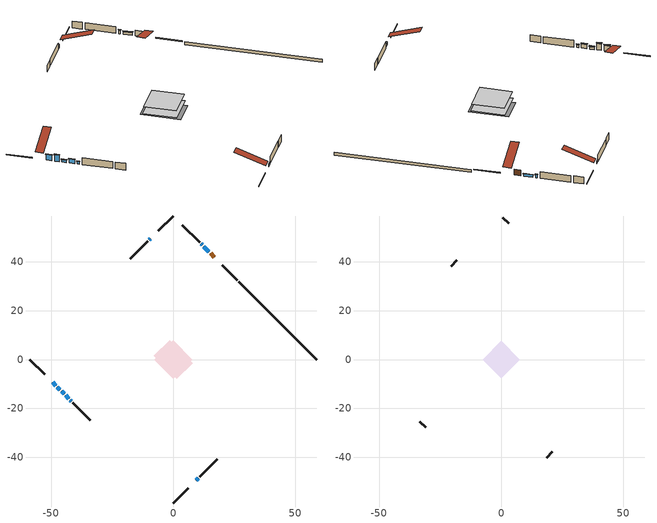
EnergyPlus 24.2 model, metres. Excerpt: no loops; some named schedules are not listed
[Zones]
conditioned space
 floor outside (Floor1 construction): -0.83,0 0,0.83 0.83,0 0,-0.83 z0.61
 floor adiabatic (Floor3 construction): -7.83,0 0,7.83 7.83,0 0,-7.83 z0.61
 floor adiabatic (AdiabaticFloorConstruction): -7.86,0 0,7.86 7.86,0 0,-7.86 z0.61
 floor foundation (Slab1 construction): -7.97,1.51 -1.51,7.97 7.97,-1.51 1.51,-7.97 z-0.46
 wall outside (RimJoist1 construction): 0,-58.79 6.1,-52.69 / -58.79,0 -52.69,-6.1 / 0,58.79 -6.1,52.69 / 26.24,32.55 20.14,38.65 z0.61:0.91
 wall outside (AdiabaticWallConstruction 1): 16.87,41.92 15.27,43.52 z0.61:2.64
 wall outside (AdiabaticWallConstruction): 14.62,44.17 12.51,46.28 / -9.37,49.42 -9.78,49.01 / 9.37,-49.42 10.18,-48.61 / -45.77,-13.02 -44.72,-14.07 / -42.15,-16.64 -41.74,-17.05 z0.61:1.49; -49.42,-9.37 -48.13,-10.66 z0.61:2.64; -47.47,-11.32 -46.43,-12.36 z0.61:3; 11.86,46.93 11.45,47.34 z0.61:1.79; -44.06,-14.73 -42.81,-15.98 z0.61:2.1
 wall outside (Wall1 construction): 10.84,-47.95 17.94,-40.85 / -41.09,-17.7 -33.98,-24.81 / -10.43,48.36 -17.54,41.25 / 10.8,47.99 3.69,55.1 z0.61:3.05
 wall foundation (FoundationWall1 construction): 58.79,0 26.9,31.89 z-0.46:0.61
 window (WindowConstruction): 14.62,44.17 12.51,46.27 z0.61:1.49
 window (WindowConstruction 7): -49.42,-9.37 -48.13,-10.66 z0.61:2.64
 window (WindowConstruction 8): -47.47,-11.32 -46.43,-12.36 z0.61:3
 window (WindowConstruction 1): 11.86,46.93 11.45,47.34 z0.61:1.79
 window (WindowConstruction 2): -9.37,49.42 -9.78,49.01 z0.61:1.49
 window (WindowConstruction 3): 9.37,-49.42 10.18,-48.61 z0.61:1.49
 window (WindowConstruction 4): -45.77,-13.02 -44.72,-14.07 z0.61:1.49
 window (WindowConstruction 5): -44.06,-14.73 -42.81,-15.98 z0.61:2.1
 window (WindowConstruction 6): -42.15,-16.64 -41.74,-17.05 z0.61:1.49
 door (Door): 16.87,41.92 15.27,43.52 z0.61:2.64
 ceiling adiabatic (AdiabaticFloorConstruction): 0,-7.86 7.86,0 0,7.86 -7.86,0 z0.61
attic - vented
 floor to conditioned space (Floor2 construction Reversed): -7.62,0 0,7.62 7.62,0 0,-7.62 z3.05
 wall outside (Wall2 construction): 18.6,-40.19 20.98,-37.81 / -33.33,-25.46 -30.95,-27.84 / -18.19,40.6 -20.57,38.22 / 3.03,55.76 0.66,58.13 z0.61:3.05
 roof outside (Roof1 construction): 8.71,-50.08,3.05 1.29,-42.65,6.55 -0.66,-44.61,6.55 6.76,-52.03,3.05; -50.08,-8.71,3.05 -42.65,-1.29,6.55 -44.61,0.66,6.55 -52.03,-6.76,3.05; -8.71,50.08,3.05 -1.29,42.65,6.55 0.66,44.61,6.55 -6.76,52.03,3.05; 17.53,41.26,3.05 10.11,33.84,6.55 12.06,31.88,6.55 19.48,39.31,3.05
shading: 12.37,46.42 14.76,44.03 15.05,44.32 12.66,46.71 z1.69; -47.98,-10.81 -49.56,-9.23 -49.85,-9.52 -48.27,-11.1 z2.84; -46.29,-12.5 -47.61,-11.18 -47.9,-11.47 -46.58,-12.8 z3.2; 11.31,47.48 12,46.79 12.29,47.08 11.6,47.77 z1.99; -9.92,48.87 -9.23,49.56 -9.52,49.85 -10.21,49.16 z1.69; 10.32,-48.47 9.23,-49.56 9.52,-49.85 10.61,-48.76 z1.69; -44.58,-14.21 -45.91,-12.88 -46.2,-13.17 -44.87,-14.5 z1.69; -42.66,-16.13 -44.2,-14.58 -44.5,-14.88 -42.95,-16.42 z2.3; -41.6,-17.19 -42.29,-16.5 -42.58,-16.79 -41.89,-17.48 z1.69
[Building]
Building 1: Terrain=Suburbs
[Site:Location]
Victoria Intl AP_BC: Latitude {deg}=48.65; Longitude {deg}=-123.43; Time Zone {hr}=-8; Elevation {m}=20; Keep Site Location Information=Yes
[Site:GroundTemperature:Shallow]
8.05499, 7.06759, 6.98852, 7.45709, 9.33813, 11.2104, 12.8336, 13.8618, 13.9492, 13.1129, 11.5311, 9.71625
[Site:WaterMainsTemperature]
Calculation Method=Schedule; Temperature Schedule=mains temperature schedule
[Material] Roughness=Rough; Thermal Absorptance=0.9
Name | Thickness {m} | Conductivity {W/m-K} | Density {kg/m3} | Specific Heat {J/kg-K} | Solar Absorptance | Visible Absorptance
asphalt or fiberglass shingles | 0.00635 | 0.162714 | 1121.4 | 1465.45 | 0.84 | 0.84
ceiling loosefill ins | 0.169333 | 0.0480833 | 16.02 | 1046.75 | 0.7 | 0.7
ceiling stud and cavity | 0.1397 | 0.144776 | 65.682 | 1177.47 | 0.7 | 0.7
concrete 4.0 in. | 0.1016 | 1.803125 | 2242.8 | 837.4 | 0.7 | 0.7
concrete 8.0 in. | 0.2032 | 1.803125 | 2242.8 | 837.4 | 0.7 | 0.7
door material | 0.04445 | 0.188738 | 512.64 | 1214.23 | 0.7 | 0.7
exterior vertical ins | 0.00139922 | 0.029427 | 32.04 | 1214.23 | 0.7 | 0.7
floor covering | 0.0127 | 0.0433444 | 54.468 | 1339.84 | 0.6 | 0.6
floor covering 1 | 0.0127 | 9.015625 | 54.468 | 1339.84 | 0.6 | 0.6
floor rigid ins; wall rigid ins | 0.512978 | 0.029427 | 32.04 | 1214.23 | 0.7 | 0.7
floor stud and cavity | 0.1397 | 1.34023 | 92.3553 | 1139.71 | 0.7 | 0.7
floor stud and cavity 1 | 0.0889 | 0.621767 | 50.32683 | 1063.81 | 0.7 | 0.7
floor stud and cavity 2 | 0.1397 | 1.75129 | 37.0049 | 1207.88 | 0.7 | 0.7
furniture material conditioned space 1 | 0.1524 | 0.115458 | 640.8 | 1214.23 | 0.6 | 0.6
gypsum board | 0.0127 | 0.160291 | 801 | 837.4 | 0.6 | 0.6
gypsum board 1 | 0.0127 | 0.160291 | 801 | 837.4 | 0.7 | 0.7
osb sheathing 0.5 in. | 0.0127 | 0.115458 | 512.64 | 1214.23 | 0.7 | 0.7
osb sheathing 0.75 in. | 0.01905 | 0.115458 | 512.64 | 1214.23 | 0.7 | 0.7
rim joist stud and cavity | 0.0508 | 0.648972 | 50.32683 | 1063.81 | 0.6 | 0.6
wall stud and cavity | 0.1397 | 0.0931203 | 139.0536 | 1170.24 | 0.7 | 0.7
wall stud and cavity 1 | 0.0889 | 6.1454 | 50.32683 | 1063.81 | 0.6 | 0.6
wall stud and cavity 2 | 0.0889 | 0.380278 | 52.3479 | 1209.89 | 0.7 | 0.7
wall stud and cavity 3 | 0.0889 | 0.391764 | 83.0341 | 1211.67 | 0.7 | 0.7
wood siding | 0.0254 | 0.102417 | 544.68 | 1172.36 | 0.4 | 0.4
wood siding 1 | 0.00254 | 0.102417 | 544.68 | 1172.36 | 0.4 | 0.4
wood siding 2; wood siding 3; wood siding 4 | 0.0254 | 0.102417 | 544.68 | 1172.36 | 0.7 | 0.7
[WindowMaterial:SimpleGlazingSystem]
Name | U-Factor {W/m2-K} | Solar Heat Gain Coefficient
WindowMaterial | 4.1438 | 0.69
WindowMaterial 1 | 4.50038 | 0.66
WindowMaterial 2 | 4.6253 | 0.65
WindowMaterial 3 | 3.8741 | 0.71
WindowMaterial 4 | 3.78212 | 0.72
WindowMaterial 5 | 3.81051 | 0.72
[Construction]
AdiabaticFloorConstruction: floor stud and cavity 2, floor rigid ins, osb sheathing 0.75 in., floor covering
AdiabaticWallConstruction: wood siding 3, wall rigid ins, wall stud and cavity 2, gypsum board
AdiabaticWallConstruction 1: wood siding 4, wall rigid ins, wall stud and cavity 2, gypsum board
Door: door material
Floor1 construction: floor stud and cavity, osb sheathing 0.75 in., floor covering
Floor2 construction Reversed: gypsum board, ceiling stud and cavity, ceiling loosefill ins
Floor3 construction: floor stud and cavity 1, floor covering 1
FoundationWall1 construction: concrete 8.0 in., gypsum board 1
furniture construction conditioned space 1: furniture material conditioned space 1
PartitionWallConstruction: gypsum board, wall stud and cavity 3, gypsum board
RimJoist1 construction: wood siding 2, rim joist stud and cavity
Roof1 construction: asphalt or fiberglass shingles
Slab1 construction: concrete 4.0 in.
Wall1 construction: wood siding, osb sheathing 0.5 in., wall stud and cavity, gypsum board
Wall2 construction: wood siding 1, wall stud and cavity 1
WindowConstruction; WindowConstruction 4: WindowMaterial
WindowConstruction 1: WindowMaterial 1
WindowConstruction 2; WindowConstruction 3; WindowConstruction 6: WindowMaterial 2
WindowConstruction 5: WindowMaterial 3
WindowConstruction 7: WindowMaterial 4
WindowConstruction 8: WindowMaterial 5
[Zone] Multiplier=1; Part of Total Floor Area=Yes
Name | Volume {m3}
attic - vented | 65.9577
conditioned space | 390
[Space]
Name | Zone | Volume {m3}
attic - vented 1 | attic - vented | 65.9577
conditioned space 1 | conditioned space | 390
[ZoneInfiltration:EffectiveLeakageArea]
infil attic - vented 1: Zone or Space=attic - vented 1; Schedule=Always On Discrete; Effective Air Leakage Area {cm2}=5161.33; Stack Coefficient=0.000412858; Wind Coefficient=1.37284e-05
[ZoneMixing]
whole house fan mix: Zone or Space=attic - vented; Schedule=Always On Continuous; Design Flow Rate Calculation Method=Flow/Zone; Design Flow Rate {m3/s}=0; Source Zone or Space=conditioned space
[SurfaceProperty:ExposedFoundationPerimeter]
Slab1: Exposed Perimeter Calculation Method=TotalExposedPerimeter; Total Exposed Perimeter {m}=45.102
[InternalMass] Zone or ZoneList=conditioned space; Space or SpaceList=conditioned space 1
Name | Construction | Surface Area {m2}
furniture mass conditioned space 1 | furniture construction conditioned space 1 | 148.057
partition wall mass | PartitionWallConstruction | 247.566
[Lights]
interior lighting: Zone or ZoneList or Space or SpaceList=conditioned space 1; Schedule=interior lighting schedule; Design Level Calculation Method=LightingLevel; Lighting Level {W}=343.2; Return Air Fraction=0; Fraction Radiant=0.6; Fraction Visible=0.2; Fraction Replaceable=1
[People]
occupants: Zone or ZoneList or Space or SpaceList=conditioned space 1; Number of People Schedule=occupants schedule; Number of People Calculation Method=People; Number of People=3; Fraction Radiant=0.314171; Sensible Heat Fraction=0.56303; Activity Level Schedule=occupants activity schedule; Carbon Dioxide Generation Rate {m3/s-W}=0; Enable ASHRAE 55 Comfort Warnings=No; Mean Radiant Temperature Calculation Type=EnclosureAveraged
[ElectricEquipment] Zone or ZoneList or Space or SpaceList=conditioned space 1; Design Level Calculation Method=EquipmentLevel
Name | Schedule | Design Level {W} | Fraction Latent | Fraction Radiant | Fraction Lost
clothes dryer | clothes dryer schedule | 140.772 | 0.015 | 0.081 | 0.85
clothes washer | clothes washer schedule | 32.1985 | 0.03 | 0.162 | 0.7
cooking range | cooking range schedule | 215.147 | 0.08 | 0.432 | 0.2
dishwasher | dishwasher schedule | 66.8632 | 0.3 | 0.18 | 0.4
fridge | fridge schedule | 72.9452 | 0 | 0.6 | 0
mech vent house fan | mech vent house fan schedule | 0 | 0 | 0 | 1
mech vent house fan cfis | mech vent house fan cfis schedule | 0 | 0 | 0 | 0
misc plug loads | misc plug loads schedule | 494.7 | 0.045 | 0.513 | 0.1
whole house fan | Always On Discrete | 0 | 0 | 0 | 1
[OtherEquipment] Zone or ZoneList or Space or SpaceList=conditioned space 1; Design Level Calculation Method=EquipmentLevel
Name | Fuel Type | Schedule | Design Level {W} | Fraction Latent | Fraction Radiant | Fraction Lost
clothes dryer 1 | Electricity | clothes dryer schedule | 0 | 0.015 | 0.081 | 0.85
cooking range 1 | Electricity | cooking range schedule | 0 | 0.08 | 0.432 | 0.2
general water use latent | None | general water use schedule | 62.594 | 1 | 0 | 0
general water use sensible | None | general water use schedule | -61.6891 | 0 | 0.6 | 0
mech vent house fan latent load | None | Always On Discrete | 0 | 1 | 0 | 0
mech vent house fan sensible load | None | Always On Discrete | 0 | 0 | 0 | 0
water heater energy adjustment1 | Electricity | Always On Discrete | 0.01 | 0 | 0 | 1
[ZoneInfiltration:DesignFlowRate] Zone or ZoneList or Space or SpaceList=conditioned space 1; Schedule=Always On Discrete; Design Flow Rate Calculation Method=Flow/Zone; Design Flow Rate {m3/s}=0
infil flow; natural vent flow; whole house fan flow
[ZoneControl:Thermostat]
conditioned space Thermostat: Zone or ZoneList=conditioned space; Control Type Schedule=conditioned space Thermostat Schedule; Control 1=conditioned space temperature setpoint; Temperature Difference Between Cutout And Setpoint {deltaC}=0
[ThermostatSetpoint:DualSetpoint]
conditioned space temperature setpoint: Heating Setpoint Temperature Schedule=heating setpoint; Cooling Setpoint Temperature Schedule=cooling setpoint
[Zone equipment]
conditioned space: electric baseboard
[Foundation:Kiva]
Foundation Kiva 1: Initial Indoor Air Temperature {C}=21; Wall Height Above Grade {m}=0.609996; Wall Depth Below Slab {m}=0.2032; Custom Block Material Name 1=exterior vertical ins; Custom Block Depth 1 {m}=1.07; Custom Block X Position 1 {m}=0.2159; Custom Block Z Position 1 {m}=0
[Foundation:Kiva:Settings]
Soil Conductivity {W/m-K}=0.849921; Soil Density {kg/m3}=1842.3; Soil Specific Heat {J/kg-K}=418.7; Ground Solar Absorptivity=0.9; Ground Thermal Absorptivity=0.9; Ground Surface Roughness {m}=0.03; Far-Field Width {m}=40; Deep-Ground Boundary Condition=ZeroFlux; Deep-Ground Depth {m}=40; Minimum Cell Dimension {m}=0.2; Maximum Cell Growth Coefficient=3; Simulation Timestep=Timestep
[Exterior:Lights]
exterior lighting: Schedule=exterior lighting schedule; Design Level {W}=75.6
[EnergyManagementSystem:Sensor] Output:Variable or Output:Meter Index Key=conditioned space
Name | Output:Variable or Output:Meter
conditioned_space_clg_unmet_s | Zone Cooling Setpoint Not Met Time
conditioned_space_htg_unmet_s | Zone Heating Setpoint Not Met Time
fridge_tin_s; tin_s; tin_s_1 | Zone Mean Air Temperature
tout_s | Zone Outdoor Air Drybulb Temperature
win_s | Zone Air Humidity Ratio
[Schedule:Constant]
Name | Hourly Value
Always On Continuous; mech vent house fan schedule; mech vent house fan cfis schedule; Always On Discrete | 1
occupants activity schedule | 117.228
fridge schedule | 0
[Schedule:Day:Interval]
interior lighting schedule day: No, 01:00, 0.108182, 04:00, 0.0901515, 05:00, 0.0991667, 06:00, 0.162273, 07:00, 0.270455, 08:00, 0.342576, 10:00, 0.369621, 11:00, 0.351591, 12:00, 0.333561, 13:00, 0.324545, 14:00, 0.31553, 15:00, 0.333561, 16:00, 0.369621, 17:00, 0.450758, 18:00, 0.585985, 19:00, 0.775303, 20:00, 0.955606, 21:00, 0.991667, 22:00, 0.712197, 23:00, 0.360606, 24:00, 0.162273
interior lighting schedule default day: No, 24:00, 0
[Schedule:Week:Daily]
interior lighting schedule Week Rule - Jan1-Jan27: interior lighting schedule day, interior lighting schedule day, interior lighting schedule day, interior lighting schedule day, interior lighting schedule day, interior lighting schedule day, interior lighting schedule day, interior lighting schedule default day, interior lighting schedule default day, interior lighting schedule default day, interior lighting schedule default day, interior lighting schedule default day
interior lighting schedule Week Rule - Jan28-Feb3: interior lighting schedule day, interior lighting schedule day, interior lighting schedule day, interior lighting schedule day, interior lighting schedule day 1, interior lighting schedule day 1, interior lighting schedule day 1, interior lighting schedule default day, interior lighting schedule default day, interior lighting schedule default day, interior lighting schedule default day, interior lighting schedule default day
interior lighting schedule Week Rule - Feb4-Feb24: interior lighting schedule day 1, interior lighting schedule day 1, interior lighting schedule day 1, interior lighting schedule day 1, interior lighting schedule day 1, interior lighting schedule day 1, interior lighting schedule day 1, interior lighting schedule default day, interior lighting schedule default day, interior lighting schedule default day, interior lighting schedule default day, interior lighting schedule default day
interior lighting schedule Week Rule - Feb25-Mar3: interior lighting schedule day 1, interior lighting schedule day 1, interior lighting schedule day 1, interior lighting schedule day 1, interior lighting schedule day 2, interior lighting schedule day 2, interior lighting schedule day 2, interior lighting schedule default day, interior lighting schedule default day, interior lighting schedule default day, interior lighting schedule default day, interior lighting schedule default day
interior lighting schedule Week Rule - Mar4-Mar31: interior lighting schedule day 2, interior lighting schedule day 2, interior lighting schedule day 2, interior lighting schedule day 2, interior lighting schedule day 2, interior lighting schedule day 2, interior lighting schedule day 2, interior lighting schedule default day, interior lighting schedule default day, interior lighting schedule default day, interior lighting schedule default day, interior lighting schedule default day
interior lighting schedule Week Rule - Apr1-Apr28: interior lighting schedule day 3, interior lighting schedule day 3, interior lighting schedule day 3, interior lighting schedule day 3, interior lighting schedule day 3, interior lighting schedule day 3, interior lighting schedule day 3, interior lighting schedule default day, interior lighting schedule default day, interior lighting schedule default day, interior lighting schedule default day, interior lighting schedule default day
interior lighting schedule Week Rule - Apr29-May5: interior lighting schedule day 3, interior lighting schedule day 3, interior lighting schedule day 4, interior lighting schedule day 4, interior lighting schedule day 4, interior lighting schedule day 4, interior lighting schedule day 4, interior lighting schedule default day, interior lighting schedule default day, interior lighting schedule default day, interior lighting schedule default day, interior lighting schedule default day
interior lighting schedule Week Rule - May6-May26: interior lighting schedule day 4, interior lighting schedule day 4, interior lighting schedule day 4, interior lighting schedule day 4, interior lighting schedule day 4, interior lighting schedule day 4, interior lighting schedule day 4, interior lighting schedule default day, interior lighting schedule default day, interior lighting schedule default day, interior lighting schedule default day, interior lighting schedule default day
interior lighting schedule Week Rule - May27-Jun2: interior lighting schedule day 4, interior lighting schedule day 4, interior lighting schedule day 4, interior lighting schedule day 4, interior lighting schedule day 4, interior lighting schedule day 5, interior lighting schedule day 5, interior lighting schedule default day, interior lighting schedule default day, interior lighting schedule default day, interior lighting schedule default day, interior lighting schedule default day
interior lighting schedule Week Rule - Jun3-Jun30: interior lighting schedule day 5, interior lighting schedule day 5, interior lighting schedule day 5, interior lighting schedule day 5, interior lighting schedule day 5, interior lighting schedule day 5, interior lighting schedule day 5, interior lighting schedule default day, interior lighting schedule default day, interior lighting schedule default day, interior lighting schedule default day, interior lighting schedule default day
interior lighting schedule Week Rule - Jul1-Jul28: interior lighting schedule day 6, interior lighting schedule day 6, interior lighting schedule day 6, interior lighting schedule day 6, interior lighting schedule day 6, interior lighting schedule day 6, interior lighting schedule day 6, interior lighting schedule default day, interior lighting schedule default day, interior lighting schedule default day, interior lighting schedule default day, interior lighting schedule default day
interior lighting schedule Week Rule - Jul29-Aug4: interior lighting schedule day 6, interior lighting schedule day 6, interior lighting schedule day 6, interior lighting schedule day 7, interior lighting schedule day 7, interior lighting schedule day 7, interior lighting schedule day 7, interior lighting schedule default day, interior lighting schedule default day, interior lighting schedule default day, interior lighting schedule default day, interior lighting schedule default day
interior lighting schedule Week Rule - Aug5-Aug25: interior lighting schedule day 7, interior lighting schedule day 7, interior lighting schedule day 7, interior lighting schedule day 7, interior lighting schedule day 7, interior lighting schedule day 7, interior lighting schedule day 7, interior lighting schedule default day, interior lighting schedule default day, interior lighting schedule default day, interior lighting schedule default day, interior lighting schedule default day
interior lighting schedule Week Rule - Aug26-Sep1: interior lighting schedule day 7, interior lighting schedule day 7, interior lighting schedule day 7, interior lighting schedule day 7, interior lighting schedule day 7, interior lighting schedule day 7, interior lighting schedule day 8, interior lighting schedule default day, interior lighting schedule default day, interior lighting schedule default day, interior lighting schedule default day, interior lighting schedule default day
interior lighting schedule Week Rule - Sep2-Sep29: interior lighting schedule day 8, interior lighting schedule day 8, interior lighting schedule day 8, interior lighting schedule day 8, interior lighting schedule day 8, interior lighting schedule day 8, interior lighting schedule day 8, interior lighting schedule default day, interior lighting schedule default day, interior lighting schedule default day, interior lighting schedule default day, interior lighting schedule default day
interior lighting schedule Week Rule - Sep30-Oct6: interior lighting schedule day 8, interior lighting schedule day 9, interior lighting schedule day 9, interior lighting schedule day 9, interior lighting schedule day 9, interior lighting schedule day 9, interior lighting schedule day 9, interior lighting schedule default day, interior lighting schedule default day, interior lighting schedule default day, interior lighting schedule default day, interior lighting schedule default day
interior lighting schedule Week Rule - Oct7-Oct27: interior lighting schedule day 9, interior lighting schedule day 9, interior lighting schedule day 9, interior lighting schedule day 9, interior lighting schedule day 9, interior lighting schedule day 9, interior lighting schedule day 9, interior lighting schedule default day, interior lighting schedule default day, interior lighting schedule default day, interior lighting schedule default day, interior lighting schedule default day
interior lighting schedule Week Rule - Oct28-Nov3: interior lighting schedule day 9, interior lighting schedule day 9, interior lighting schedule day 9, interior lighting schedule day 9, interior lighting schedule day 10, interior lighting schedule day 10, interior lighting schedule day 10, interior lighting schedule default day, interior lighting schedule default day, interior lighting schedule default day, interior lighting schedule default day, interior lighting schedule default day
interior lighting schedule Week Rule - Nov4-Nov24: interior lighting schedule day 10, interior lighting schedule day 10, interior lighting schedule day 10, interior lighting schedule day 10, interior lighting schedule day 10, interior lighting schedule day 10, interior lighting schedule day 10, interior lighting schedule default day, interior lighting schedule default day, interior lighting schedule default day, interior lighting schedule default day, interior lighting schedule default day
interior lighting schedule Week Rule - Nov25-Dec1: interior lighting schedule day 10, interior lighting schedule day 10, interior lighting schedule day 10, interior lighting schedule day 10, interior lighting schedule day 10, interior lighting schedule day 10, interior lighting schedule day 11, interior lighting schedule default day, interior lighting schedule default day, interior lighting schedule default day, interior lighting schedule default day, interior lighting schedule default day
interior lighting schedule Week Rule - Dec2-Dec31: interior lighting schedule day 11, interior lighting schedule day 11, interior lighting schedule day 11, interior lighting schedule day 11, interior lighting schedule day 11, interior lighting schedule day 11, interior lighting schedule day 11, interior lighting schedule default day, interior lighting schedule default day, interior lighting schedule default day, interior lighting schedule default day, interior lighting schedule default day
occupants schedule Week Rule - Jan1-Dec31: occupants schedule day, occupants schedule day, occupants schedule day, occupants schedule day, occupants schedule day, occupants schedule day, occupants schedule day, occupants schedule default day, occupants schedule default day, occupants schedule default day, occupants schedule default day, occupants schedule default day
clothes dryer schedule Week Rule - Jan1-Dec31: clothes dryer schedule day, clothes dryer schedule day, clothes dryer schedule day, clothes dryer schedule day, clothes dryer schedule day, clothes dryer schedule day, clothes dryer schedule day, clothes dryer schedule default day, clothes dryer schedule default day, clothes dryer schedule default day, clothes dryer schedule default day, clothes dryer schedule default day
clothes washer schedule Week Rule - Jan1-Dec31: clothes washer schedule day, clothes washer schedule day, clothes washer schedule day, clothes washer schedule day, clothes washer schedule day, clothes washer schedule day, clothes washer schedule day, clothes washer schedule default day, clothes washer schedule default day, clothes washer schedule default day, clothes washer schedule default day, clothes washer schedule default day
cooking range schedule Week Rule - Jan1-Dec31: cooking range schedule day, cooking range schedule day, cooking range schedule day, cooking range schedule day, cooking range schedule day, cooking range schedule day, cooking range schedule day, cooking range schedule default day, cooking range schedule default day, cooking range schedule default day, cooking range schedule default day, cooking range schedule default day
dishwasher schedule Week Rule - Jan1-Dec31: dishwasher schedule day, dishwasher schedule day, dishwasher schedule day, dishwasher schedule day, dishwasher schedule day, dishwasher schedule day, dishwasher schedule day, dishwasher schedule default day, dishwasher schedule default day, dishwasher schedule default day, dishwasher schedule default day, dishwasher schedule default day
misc plug loads schedule Week Rule - Jan1-Dec31: misc plug loads schedule day, misc plug loads schedule day, misc plug loads schedule day, misc plug loads schedule day, misc plug loads schedule day, misc plug loads schedule day, misc plug loads schedule day, misc plug loads schedule default day, misc plug loads schedule default day, misc plug loads schedule default day, misc plug loads schedule default day, misc plug loads schedule default day
general water use schedule Week Rule - Jan1-Dec31: general water use schedule day, general water use schedule day, general water use schedule day, general water use schedule day, general water use schedule day, general water use schedule day, general water use schedule day, general water use schedule default day, general water use schedule default day, general water use schedule default day, general water use schedule default day, general water use schedule default day
exterior lighting schedule Week Rule - Jan1-Jan27: exterior lighting schedule day, exterior lighting schedule day, exterior lighting schedule day, exterior lighting schedule day, exterior lighting schedule day, exterior lighting schedule day, exterior lighting schedule day, exterior lighting schedule default day, exterior lighting schedule default day, exterior lighting schedule default day, exterior lighting schedule default day, exterior lighting schedule default day
exterior lighting schedule Week Rule - Jan28-Feb3: exterior lighting schedule day, exterior lighting schedule day, exterior lighting schedule day, exterior lighting schedule day, exterior lighting schedule day 1, exterior lighting schedule day 1, exterior lighting schedule day 1, exterior lighting schedule default day, exterior lighting schedule default day, exterior lighting schedule default day, exterior lighting schedule default day, exterior lighting schedule default day
exterior lighting schedule Week Rule - Feb4-Feb24: exterior lighting schedule day 1, exterior lighting schedule day 1, exterior lighting schedule day 1, exterior lighting schedule day 1, exterior lighting schedule day 1, exterior lighting schedule day 1, exterior lighting schedule day 1, exterior lighting schedule default day, exterior lighting schedule default day, exterior lighting schedule default day, exterior lighting schedule default day, exterior lighting schedule default day
exterior lighting schedule Week Rule - Feb25-Mar3: exterior lighting schedule day 1, exterior lighting schedule day 1, exterior lighting schedule day 1, exterior lighting schedule day 1, exterior lighting schedule day 2, exterior lighting schedule day 2, exterior lighting schedule day 2, exterior lighting schedule default day, exterior lighting schedule default day, exterior lighting schedule default day, exterior lighting schedule default day, exterior lighting schedule default day
exterior lighting schedule Week Rule - Mar4-Mar31: exterior lighting schedule day 2, exterior lighting schedule day 2, exterior lighting schedule day 2, exterior lighting schedule day 2, exterior lighting schedule day 2, exterior lighting schedule day 2, exterior lighting schedule day 2, exterior lighting schedule default day, exterior lighting schedule default day, exterior lighting schedule default day, exterior lighting schedule default day, exterior lighting schedule default day
exterior lighting schedule Week Rule - Apr1-Apr28: exterior lighting schedule day 3, exterior lighting schedule day 3, exterior lighting schedule day 3, exterior lighting schedule day 3, exterior lighting schedule day 3, exterior lighting schedule day 3, exterior lighting schedule day 3, exterior lighting schedule default day, exterior lighting schedule default day, exterior lighting schedule default day, exterior lighting schedule default day, exterior lighting schedule default day
exterior lighting schedule Week Rule - Apr29-May5: exterior lighting schedule day 3, exterior lighting schedule day 3, exterior lighting schedule day 4, exterior lighting schedule day 4, exterior lighting schedule day 4, exterior lighting schedule day 4, exterior lighting schedule day 4, exterior lighting schedule default day, exterior lighting schedule default day, exterior lighting schedule default day, exterior lighting schedule default day, exterior lighting schedule default day
exterior lighting schedule Week Rule - May6-May26: exterior lighting schedule day 4, exterior lighting schedule day 4, exterior lighting schedule day 4, exterior lighting schedule day 4, exterior lighting schedule day 4, exterior lighting schedule day 4, exterior lighting schedule day 4, exterior lighting schedule default day, exterior lighting schedule default day, exterior lighting schedule default day, exterior lighting schedule default day, exterior lighting schedule default day
exterior lighting schedule Week Rule - May27-Jun2: exterior lighting schedule day 4, exterior lighting schedule day 4, exterior lighting schedule day 4, exterior lighting schedule day 4, exterior lighting schedule day 4, exterior lighting schedule day 5, exterior lighting schedule day 5, exterior lighting schedule default day, exterior lighting schedule default day, exterior lighting schedule default day, exterior lighting schedule default day, exterior lighting schedule default day
exterior lighting schedule Week Rule - Jun3-Jun30: exterior lighting schedule day 5, exterior lighting schedule day 5, exterior lighting schedule day 5, exterior lighting schedule day 5, exterior lighting schedule day 5, exterior lighting schedule day 5, exterior lighting schedule day 5, exterior lighting schedule default day, exterior lighting schedule default day, exterior lighting schedule default day, exterior lighting schedule default day, exterior lighting schedule default day
exterior lighting schedule Week Rule - Jul1-Jul28: exterior lighting schedule day 6, exterior lighting schedule day 6, exterior lighting schedule day 6, exterior lighting schedule day 6, exterior lighting schedule day 6, exterior lighting schedule day 6, exterior lighting schedule day 6, exterior lighting schedule default day, exterior lighting schedule default day, exterior lighting schedule default day, exterior lighting schedule default day, exterior lighting schedule default day
exterior lighting schedule Week Rule - Jul29-Aug4: exterior lighting schedule day 6, exterior lighting schedule day 6, exterior lighting schedule day 6, exterior lighting schedule day 7, exterior lighting schedule day 7, exterior lighting schedule day 7, exterior lighting schedule day 7, exterior lighting schedule default day, exterior lighting schedule default day, exterior lighting schedule default day, exterior lighting schedule default day, exterior lighting schedule default day
exterior lighting schedule Week Rule - Aug5-Aug25: exterior lighting schedule day 7, exterior lighting schedule day 7, exterior lighting schedule day 7, exterior lighting schedule day 7, exterior lighting schedule day 7, exterior lighting schedule day 7, exterior lighting schedule day 7, exterior lighting schedule default day, exterior lighting schedule default day, exterior lighting schedule default day, exterior lighting schedule default day, exterior lighting schedule default day
exterior lighting schedule Week Rule - Aug26-Sep1: exterior lighting schedule day 7, exterior lighting schedule day 7, exterior lighting schedule day 7, exterior lighting schedule day 7, exterior lighting schedule day 7, exterior lighting schedule day 7, exterior lighting schedule day 8, exterior lighting schedule default day, exterior lighting schedule default day, exterior lighting schedule default day, exterior lighting schedule default day, exterior lighting schedule default day
exterior lighting schedule Week Rule - Sep2-Sep29: exterior lighting schedule day 8, exterior lighting schedule day 8, exterior lighting schedule day 8, exterior lighting schedule day 8, exterior lighting schedule day 8, exterior lighting schedule day 8, exterior lighting schedule day 8, exterior lighting schedule default day, exterior lighting schedule default day, exterior lighting schedule default day, exterior lighting schedule default day, exterior lighting schedule default day
exterior lighting schedule Week Rule - Sep30-Oct6: exterior lighting schedule day 8, exterior lighting schedule day 9, exterior lighting schedule day 9, exterior lighting schedule day 9, exterior lighting schedule day 9, exterior lighting schedule day 9, exterior lighting schedule day 9, exterior lighting schedule default day, exterior lighting schedule default day, exterior lighting schedule default day, exterior lighting schedule default day, exterior lighting schedule default day
exterior lighting schedule Week Rule - Oct7-Oct27: exterior lighting schedule day 9, exterior lighting schedule day 9, exterior lighting schedule day 9, exterior lighting schedule day 9, exterior lighting schedule day 9, exterior lighting schedule day 9, exterior lighting schedule day 9, exterior lighting schedule default day, exterior lighting schedule default day, exterior lighting schedule default day, exterior lighting schedule default day, exterior lighting schedule default day
exterior lighting schedule Week Rule - Oct28-Nov3: exterior lighting schedule day 9, exterior lighting schedule day 9, exterior lighting schedule day 9, exterior lighting schedule day 9, exterior lighting schedule day 10, exterior lighting schedule day 10, exterior lighting schedule day 10, exterior lighting schedule default day, exterior lighting schedule default day, exterior lighting schedule default day, exterior lighting schedule default day, exterior lighting schedule default day
exterior lighting schedule Week Rule - Nov4-Nov24: exterior lighting schedule day 10, exterior lighting schedule day 10, exterior lighting schedule day 10, exterior lighting schedule day 10, exterior lighting schedule day 10, exterior lighting schedule day 10, exterior lighting schedule day 10, exterior lighting schedule default day, exterior lighting schedule default day, exterior lighting schedule default day, exterior lighting schedule default day, exterior lighting schedule default day
exterior lighting schedule Week Rule - Nov25-Dec1: exterior lighting schedule day 10, exterior lighting schedule day 10, exterior lighting schedule day 10, exterior lighting schedule day 10, exterior lighting schedule day 10, exterior lighting schedule day 10, exterior lighting schedule day 11, exterior lighting schedule default day, exterior lighting schedule default day, exterior lighting schedule default day, exterior lighting schedule default day, exterior lighting schedule default day
exterior lighting schedule Week Rule - Dec2-Dec31: exterior lighting schedule day 11, exterior lighting schedule day 11, exterior lighting schedule day 11, exterior lighting schedule day 11, exterior lighting schedule day 11, exterior lighting schedule day 11, exterior lighting schedule day 11, exterior lighting schedule default day, exterior lighting schedule default day, exterior lighting schedule default day, exterior lighting schedule default day, exterior lighting schedule default day
[Schedule:Year]
interior lighting schedule: interior lighting schedule Week Rule - Jan1-Jan27, 1, 1, 1, 27, interior lighting schedule Week Rule - Jan28-Feb3, 1, 28, 2, 3, interior lighting schedule Week Rule - Feb4-Feb24, 2, 4, 2, 24, interior lighting schedule Week Rule - Feb25-Mar3, 2, 25, 3, 3, interior lighting schedule Week Rule - Mar4-Mar31, 3, 4, 3, 31, interior lighting schedule Week Rule - Apr1-Apr28, 4, 1, 4, 28, interior lighting schedule Week Rule - Apr29-May5, 4, 29, 5, 5, interior lighting schedule Week Rule - May6-May26, 5, 6, 5, 26, interior lighting schedule Week Rule - May27-Jun2, 5, 27, 6, 2, interior lighting schedule Week Rule - Jun3-Jun30, 6, 3, 6, 30, interior lighting schedule Week Rule - Jul1-Jul28, 7, 1, 7, 28, interior lighting schedule Week Rule - Jul29-Aug4, 7, 29, 8, 4, interior lighting schedule Week Rule - Aug5-Aug25, 8, 5, 8, 25, interior lighting schedule Week Rule - Aug26-Sep1, 8, 26, 9, 1, interior lighting schedule Week Rule - Sep2-Sep29, 9, 2, 9, 29, interior lighting schedule Week Rule - Sep30-Oct6, 9, 30, 10, 6, interior lighting schedule Week Rule - Oct7-Oct27, 10, 7, 10, 27, interior lighting schedule Week Rule - Oct28-Nov3, 10, 28, 11, 3, interior lighting schedule Week Rule - Nov4-Nov24, 11, 4, 11, 24, interior lighting schedule Week Rule - Nov25-Dec1, 11, 25, 12, 1, interior lighting schedule Week Rule - Dec2-Dec31, 12, 2, 12, 31
occupants schedule: occupants schedule Week Rule - Jan1-Dec31, 1, 1, 12, 31
clothes dryer schedule: clothes dryer schedule Week Rule - Jan1-Dec31, 1, 1, 12, 31
clothes washer schedule: clothes washer schedule Week Rule - Jan1-Dec31, 1, 1, 12, 31
cooking range schedule: cooking range schedule Week Rule - Jan1-Dec31, 1, 1, 12, 31
dishwasher schedule: dishwasher schedule Week Rule - Jan1-Dec31, 1, 1, 12, 31
misc plug loads schedule: misc plug loads schedule Week Rule - Jan1-Dec31, 1, 1, 12, 31
general water use schedule: general water use schedule Week Rule - Jan1-Dec31, 1, 1, 12, 31
heating setpoint: heating setpoint Week Rule - Jan1-Dec31, 1, 1, 12, 31
cooling setpoint: cooling setpoint Week Rule - Jan1-Dec31, 1, 1, 12, 31
exterior lighting schedule: exterior lighting schedule Week Rule - Jan1-Jan27, 1, 1, 1, 27, exterior lighting schedule Week Rule - Jan28-Feb3, 1, 28, 2, 3, exterior lighting schedule Week Rule - Feb4-Feb24, 2, 4, 2, 24, exterior lighting schedule Week Rule - Feb25-Mar3, 2, 25, 3, 3, exterior lighting schedule Week Rule - Mar4-Mar31, 3, 4, 3, 31, exterior lighting schedule Week Rule - Apr1-Apr28, 4, 1, 4, 28, exterior lighting schedule Week Rule - Apr29-May5, 4, 29, 5, 5, exterior lighting schedule Week Rule - May6-May26, 5, 6, 5, 26, exterior lighting schedule Week Rule - May27-Jun2, 5, 27, 6, 2, exterior lighting schedule Week Rule - Jun3-Jun30, 6, 3, 6, 30, exterior lighting schedule Week Rule - Jul1-Jul28, 7, 1, 7, 28, exterior lighting schedule Week Rule - Jul29-Aug4, 7, 29, 8, 4, exterior lighting schedule Week Rule - Aug5-Aug25, 8, 5, 8, 25, exterior lighting schedule Week Rule - Aug26-Sep1, 8, 26, 9, 1, exterior lighting schedule Week Rule - Sep2-Sep29, 9, 2, 9, 29, exterior lighting schedule Week Rule - Sep30-Oct6, 9, 30, 10, 6, exterior lighting schedule Week Rule - Oct7-Oct27, 10, 7, 10, 27, exterior lighting schedule Week Rule - Oct28-Nov3, 10, 28, 11, 3, exterior lighting schedule Week Rule - Nov4-Nov24, 11, 4, 11, 24, exterior lighting schedule Week Rule - Nov25-Dec1, 11, 25, 12, 1, exterior lighting schedule Week Rule - Dec2-Dec31, 12, 2, 12, 31
[Schedule:Compact]
conditioned space Thermostat Schedule: Through: 12/31, For: AllDays, Until: 24:00, 4
mains temperature schedule: Through: 01/01, For: AllDays, Until: 24:00, 11.3917, Through: 01/02, For: AllDays, Until: 24:00, 11.3578, Through: 01/03, For: AllDays, Until: 24:00, 11.3239, Through: 01/04, For: AllDays, Until: 24:00, 11.2911, Through: 01/05, For: AllDays, Until: 24:00, 11.2594, Through: 01/06, For: AllDays, Until: 24:00, 11.2278, Through: 01/07, For: AllDays, Until: 24:00, 11.1972, Through: 01/08, For: AllDays, Until: 24:00, 11.1672, Through: 01/09, For: AllDays, Until: 24:00, 11.1378, Through: 01/10, For: AllDays, Until: 24:00, 11.1094, Through: 01/11, For: AllDays, Until: 24:00, 11.0817, Through: 01/12, For: AllDays, Until: 24:00, 11.0544, Through: 01/13, For: AllDays, Until: 24:00, 11.0283, Through: 01/14, For: AllDays, Until: 24:00, 11.0028, Through: 01/15, For: AllDays, Until: 24:00, 10.9778, Through: 01/16, For: AllDays, Until: 24:00, 10.9539, Through: 01/17, For: AllDays, Until: 24:00, 10.9311, Through: 01/18, For: AllDays, Until: 24:00, 10.9089, Through: 01/19, For: AllDays, Until: 24:00, 10.8872, Through: 01/20, For: AllDays, Until: 24:00, 10.8661, Through: 01/21, For: AllDays, Until: 24:00, 10.8467, Through: 01/22, For: AllDays, Until: 24:00, 10.8272, Through: 01/23, For: AllDays, Until: 24:00, 10.8089, Through: 01/24, For: AllDays, Until: 24:00, 10.7917, Through: 01/25, For: AllDays, Until: 24:00, 10.775, Through: 01/26, For: AllDays, Until: 24:00, 10.7594, Through: 01/27, For: AllDays, Until: 24:00, 10.7444, Through: 01/28, For: AllDays, Until: 24:00, 10.7306, Through: 01/29, For: AllDays, Until: 24:00, 10.7172, Through: 01/30, For: AllDays, Until: 24:00, 10.705, Through: 01/31, For: AllDays, Until: 24:00, 10.6933, Through: 02/01, For: AllDays, Until: 24:00, 10.6828, Through: 02/02, For: AllDays, Until: 24:00, 10.6733, Through: 02/03, For: AllDays, Until: 24:00, 10.6644, Through: 02/04, For: AllDays, Until: 24:00, 10.6567, Through: 02/05, For: AllDays, Until: 24:00, 10.6494, Through: 02/06, For: AllDays, Until: 24:00, 10.6433, Through: 02/07, For: AllDays, Until: 24:00, 10.6378, Through: 02/08, For: AllDays, Until: 24:00, 10.6333, Through: 02/09, For: AllDays, Until: 24:00, 10.63, Through: 02/10, For: AllDays, Until: 24:00, 10.6272, Through: 02/11, For: AllDays, Until: 24:00, 10.6256, Through: 02/12, For: AllDays, Until: 24:00, 10.625, Through: 02/13, For: AllDays, Until: 24:00, 10.625, Through: 02/14, For: AllDays, Until: 24:00, 10.6256, Through: 02/15, For: AllDays, Until: 24:00, 10.6278, Through: 02/16, For: AllDays, Until: 24:00, 10.63, Through: 02/17, For: AllDays, Until: 24:00, 10.6339, Through: 02/18, For: AllDays, Until: 24:00, 10.6383, Through: 02/19, For: AllDays, Until: 24:00, 10.6439, Through: 02/20, For: AllDays, Until: 24:00, 10.65, Through: 02/21, For: AllDays, Until: 24:00, 10.6572, Through: 02/22, For: AllDays, Until: 24:00, 10.665, Through: 02/23, For: AllDays, Until: 24:00, 10.6739, Through: 02/24, For: AllDays, Until: 24:00, 10.6839, Through: 02/25, For: AllDays, Until: 24:00, 10.6944, Through: 02/26, For: AllDays, Until: 24:00, 10.7056, Through: 02/27, For: AllDays, Until: 24:00, 10.7183, Through: 02/28, For: AllDays, Until: 24:00, 10.7311, Through: 03/01, For: AllDays, Until: 24:00, 10.7456, Through: 03/02, For: AllDays, Until: 24:00, 10.7606, Through: 03/03, For: AllDays, Until: 24:00, 10.7761, Through: 03/04, For: AllDays, Until: 24:00, 10.7928, Through: 03/05, For: AllDays, Until: 24:00, 10.81, Through: 03/06, For: AllDays, Until: 24:00, 10.8283, Through: 03/07, For: AllDays, Until: 24:00, 10.8478, Through: 03/08, For: AllDays, Until: 24:00, 10.8678, Through: 03/09, For: AllDays, Until: 24:00, 10.8883, Through: 03/10, For: AllDays, Until: 24:00, 10.91, Through: 03/11, For: AllDays, Until: 24:00, 10.9322, Through: 03/12, For: AllDays, Until: 24:00, 10.9556, Through: 03/13, For: AllDays, Until: 24:00, 10.9794, Through: 03/14, For: AllDays, Until: 24:00, 11.0044, Through: 03/15, For: AllDays, Until: 24:00, 11.03, Through: 03/16, For: AllDays, Until: 24:00, 11.0561, Through: 03/17, For: AllDays, Until: 24:00, 11.0833, Through: 03/18, For: AllDays, Until: 24:00, 11.1111, Through: 03/19, For: AllDays, Until: 24:00, 11.1394, Through: 03/20, For: AllDays, Until: 24:00, 11.1689, Through: 03/21, For: AllDays, Until: 24:00, 11.1989, Through: 03/22, For: AllDays, Until: 24:00, 11.2294, Through: 03/23, For: AllDays, Until: 24:00, 11.2611, Through: 03/24, For: AllDays, Until: 24:00, 11.2933, Through: 03/25, For: AllDays, Until: 24:00, 11.3261, Through: 03/26, For: AllDays, Until: 24:00, 11.36, Through: 03/27, For: AllDays, Until: 24:00, 11.3939, Through: 03/28, For: AllDays, Until: 24:00, 11.4289, Through: 03/29, For: AllDays, Until: 24:00, 11.4644, Through: 03/30, For: AllDays, Until: 24:00, 11.5006, Through: 03/31, For: AllDays, Until: 24:00, 11.5372, Through: 04/01, For: AllDays, Until: 24:00, 11.5744, Through: 04/02, For: AllDays, Until: 24:00, 11.6128, Through: 04/03, For: AllDays, Until: 24:00, 11.6511, Through: 04/04, For: AllDays, Until: 24:00, 11.6906, Through: 04/05, For: AllDays, Until: 24:00, 11.7306, Through: 04/06, For: AllDays, Until: 24:00, 11.7706, Through: 04/07, For: AllDays, Until: 24:00, 11.8117, Through: 04/08, For: AllDays, Until: 24:00, 11.8528, Through: 04/09, For: AllDays, Until: 24:00, 11.895, Through: 04/10, For: AllDays, Until: 24:00, 11.9372, Through: 04/11, For: AllDays, Until: 24:00, 11.9806, Through: 04/12, For: AllDays, Until: 24:00, 12.0239, Through: 04/13, For: AllDays, Until: 24:00, 12.0678, Through: 04/14, For: AllDays, Until: 24:00, 12.1122, Through: 04/15, For: AllDays, Until: 24:00, 12.1572, Through: 04/16, For: AllDays, Until: 24:00, 12.2022, Through: 04/17, For: AllDays, Until: 24:00, 12.2478, Through: 04/18, For: AllDays, Until: 24:00, 12.2939, Through: 04/19, For: AllDays, Until: 24:00, 12.3406, Through: 04/20, For: AllDays, Until: 24:00, 12.3872, Through: 04/21, For: AllDays, Until: 24:00, 12.435, Through: 04/22, For: AllDays, Until: 24:00, 12.4822, Through: 04/23, For: AllDays, Until: 24:00, 12.5306, Through: 04/24, For: AllDays, Until: 24:00, 12.5783, Through: 04/25, For: AllDays, Until: 24:00, 12.6272, Through: 04/26, For: AllDays, Until: 24:00, 12.6761, Through: 04/27, For: AllDays, Until: 24:00, 12.725, Through: 04/28, For: AllDays, Until: 24:00, 12.7744, Through: 04/29, For: AllDays, Until: 24:00, 12.8244, Through: 04/30, For: AllDays, Until: 24:00, 12.8744, Through: 05/01, For: AllDays, Until: 24:00, 12.9244, Through: 05/02, For: AllDays, Until: 24:00, 12.9744, Through: 05/03, For: AllDays, Until: 24:00, 13.025, Through: 05/04, For: AllDays, Until: 24:00, 13.0761, Through: 05/05, For: AllDays, Until: 24:00, 13.1267, Through: 05/06, For: AllDays, Until: 24:00, 13.1778, Through: 05/07, For: AllDays, Until: 24:00, 13.2289, Through: 05/08, For: AllDays, Until: 24:00, 13.2806, Through: 05/09, For: AllDays, Until: 24:00, 13.3317, Through: 05/10, For: AllDays, Until: 24:00, 13.3833, Through: 05/11, For: AllDays, Until: 24:00, 13.435, Through: 05/12, For: AllDays, Until: 24:00, 13.4861, Through: 05/13, For: AllDays, Until: 24:00, 13.5378, Through: 05/14, For: AllDays, Until: 24:00, 13.5894, Through: 05/15, For: AllDays, Until: 24:00, 13.6411, Through: 05/16, For: AllDays, Until: 24:00, 13.6933, Through: 05/17, For: AllDays, Until: 24:00, 13.745, Through: 05/18, For: AllDays, Until: 24:00, 13.7961, Through: 05/19, For: AllDays, Until: 24:00, 13.8478, Through: 05/20, For: AllDays, Until: 24:00, 13.8994, Through: 05/21, For: AllDays, Until: 24:00, 13.9511, Through: 05/22, For: AllDays, Until: 24:00, 14.0022, Through: 05/23, For: AllDays, Until: 24:00, 14.0533, Through: 05/24, For: AllDays, Until: 24:00, 14.1044, Through: 05/25, For: AllDays, Until: 24:00, 14.1556, Through: 05/26, For: AllDays, Until: 24:00, 14.2061, Through: 05/27, For: AllDays, Until: 24:00, 14.2572, Through: 05/28, For: AllDays, Until: 24:00, 14.3072, Through: 05/29, For: AllDays, Until: 24:00, 14.3578, Through: 05/30, For: AllDays, Until: 24:00, 14.4078, Through: 05/31, For: AllDays, Until: 24:00, 14.4572, Through: 06/01, For: AllDays, Until: 24:00, 14.5072, Through: 06/02, For: AllDays, Until: 24:00, 14.5561, Through: 06/03, For: AllDays, Until: 24:00, 14.6056, Through: 06/04, For: AllDays, Until: 24:00, 14.6539, Through: 06/05, For: AllDays, Until: 24:00, 14.7028, Through: 06/06, For: AllDays, Until: 24:00, 14.7506, Through: 06/07, For: AllDays, Until: 24:00, 14.7983, Through: 06/08, For: AllDays, Until: 24:00, 14.8456, Through: 06/09, For: AllDays, Until: 24:00, 14.8928, Through: 06/10, For: AllDays, Until: 24:00, 14.9394, Through: 06/11, For: AllDays, Until: 24:00, 14.9861, Through: 06/12, For: AllDays, Until: 24:00, 15.0317, Through: 06/13, For: AllDays, Until: 24:00, 15.0772, Through: 06/14, For: AllDays, Until: 24:00, 15.1222, Through: 06/15, For: AllDays, Until: 24:00, 15.1672, Through: 06/16, For: AllDays, Until: 24:00, 15.2111, Through: 06/17, For: AllDays, Until: 24:00, 15.255, Through: 06/18, For: AllDays, Until: 24:00, 15.2978, Through: 06/19, For: AllDays, Until: 24:00, 15.3406, Through: 06/20, For: AllDays, Until: 24:00, 15.3828, Through: 06/21, For: AllDays, Until: 24:00, 15.4244, Through: 06/22, For: AllDays, Until: 24:00, 15.4656, Through: 06/23, For: AllDays, Until: 24:00, 15.5067, Through: 06/24, For: AllDays, Until: 24:00, 15.5467, Through: 06/25, For: AllDays, Until: 24:00, 15.5861, Through: 06/26, For: AllDays, Until: 24:00, 15.625, Through: 06/27, For: AllDays, Until: 24:00, 15.6633, Through: 06/28, For: AllDays, Until: 24:00, 15.7011, Through: 06/29, For: AllDays, Until: 24:00, 15.7378, Through: 06/30, For: AllDays, Until: 24:00, 15.7744, Through: 07/01, For: AllDays, Until: 24:00, 15.8106, Through: 07/02, For: AllDays, Until: 24:00, 15.8456, Through: 07/03, For: AllDays, Until: 24:00, 15.88, Through: 07/04, For: AllDays, Until: 24:00, 15.9139, Through: 07/05, For: AllDays, Until: 24:00, 15.9472, Through: 07/06, For: AllDays, Until: 24:00, 15.9794, Through: 07/07, For: AllDays, Until: 24:00, 16.0117, Through: 07/08, For: AllDays, Until: 24:00, 16.0428, Through: 07/09, For: AllDays, Until: 24:00, 16.0728, Through: 07/10, For: AllDays, Until: 24:00, 16.1028, Through: 07/11, For: AllDays, Until: 24:00, 16.1317, Through: 07/12, For: AllDays, Until: 24:00, 16.16, Through: 07/13, For: AllDays, Until: 24:00, 16.1872, Through: 07/14, For: AllDays, Until: 24:00, 16.2139, Through: 07/15, For: AllDays, Until: 24:00, 16.24, Through: 07/16, For: AllDays, Until: 24:00, 16.265, Through: 07/17, For: AllDays, Until: 24:00, 16.2894, Through: 07/18, For: AllDays, Until: 24:00, 16.3128, Through: 07/19, For: AllDays, Until: 24:00, 16.3356, Through: 07/20, For: AllDays, Until: 24:00, 16.3578, Through: 07/21, For: AllDays, Until: 24:00, 16.3789, Through: 07/22, For: AllDays, Until: 24:00, 16.3994, Through: 07/23, For: AllDays, Until: 24:00, 16.4189, Through: 07/24, For: AllDays, Until: 24:00, 16.4372, Through: 07/25, For: AllDays, Until: 24:00, 16.4556, Through: 07/26, For: AllDays, Until: 24:00, 16.4722, Through: 07/27, For: AllDays, Until: 24:00, 16.4883, Through: 07/28, For: AllDays, Until: 24:00, 16.5039, Through: 07/29, For: AllDays, Until: 24:00, 16.5183, Through: 07/30, For: AllDays, Until: 24:00, 16.5322, Through: 07/31, For: AllDays, Until: 24:00, 16.545, Through: 08/01, For: AllDays, Until: 24:00, 16.5567, Through: 08/02, For: AllDays, Until: 24:00, 16.5678, Through: 08/03, For: AllDays, Until: 24:00, 16.5778, Through: 08/04, For: AllDays, Until: 24:00, 16.5872, Through: 08/05, For: AllDays, Until: 24:00, 16.5956, Through: 08/06, For: AllDays, Until: 24:00, 16.6033, Through: 08/07, For: AllDays, Until: 24:00, 16.61, Through: 08/08, For: AllDays, Until: 24:00, 16.6156, Through: 08/09, For: AllDays, Until: 24:00, 16.6206, Through: 08/10, For: AllDays, Until: 24:00, 16.6244, Through: 08/11, For: AllDays, Until: 24:00, 16.6278, Through: 08/12, For: AllDays, Until: 24:00, 16.63, Through: 08/13, For: AllDays, Until: 24:00, 16.6317, Through: 08/14, For: AllDays, Until: 24:00, 16.6317, Through: 08/15, For: AllDays, Until: 24:00, 16.6317, Through: 08/16, For: AllDays, Until: 24:00, 16.63, Through: 08/17, For: AllDays, Until: 24:00, 16.6278, Through: 08/18, For: AllDays, Until: 24:00, 16.625, Through: 08/19, For: AllDays, Until: 24:00, 16.6211, Through: 08/20, For: AllDays, Until: 24:00, 16.6161, Through: 08/21, For: AllDays, Until: 24:00, 16.61, Through: 08/22, For: AllDays, Until: 24:00, 16.6039, Through: 08/23, For: AllDays, Until: 24:00, 16.5961, Through: 08/24, For: AllDays, Until: 24:00, 16.5878, Through: 08/25, For: AllDays, Until: 24:00, 16.5783, Through: 08/26, For: AllDays, Until: 24:00, 16.5683, Through: 08/27, For: AllDays, Until: 24:00, 16.5572, Through: 08/28, For: AllDays, Until: 24:00, 16.5456, Through: 08/29, For: AllDays, Until: 24:00, 16.5328, Through: 08/30, For: AllDays, Until: 24:00, 16.5189, Through: 08/31, For: AllDays, Until: 24:00, 16.5044, Through: 09/01, For: AllDays, Until: 24:00, 16.4894, Through: 09/02, For: AllDays, Until: 24:00, 16.4733, Through: 09/03, For: AllDays, Until: 24:00, 16.4561, Through: 09/04, For: AllDays, Until: 24:00, 16.4383, Through: 09/05, For: AllDays, Until: 24:00, 16.4194, Through: 09/06, For: AllDays, Until: 24:00, 16.4, Through: 09/07, For: AllDays, Until: 24:00, 16.38, Through: 09/08, For: AllDays, Until: 24:00, 16.3589, Through: 09/09, For: AllDays, Until: 24:00, 16.3367, Through: 09/10, For: AllDays, Until: 24:00, 16.3139, Through: 09/11, For: AllDays, Until: 24:00, 16.2906, Through: 09/12, For: AllDays, Until: 24:00, 16.2661, Through: 09/13, For: AllDays, Until: 24:00, 16.2411, Through: 09/14, For: AllDays, Until: 24:00, 16.215, Through: 09/15, For: AllDays, Until: 24:00, 16.1883, Through: 09/16, For: AllDays, Until: 24:00, 16.1611, Through: 09/17, For: AllDays, Until: 24:00, 16.1328, Through: 09/18, For: AllDays, Until: 24:00, 16.1039, Through: 09/19, For: AllDays, Until: 24:00, 16.0744, Through: 09/20, For: AllDays, Until: 24:00, 16.0439, Through: 09/21, For: AllDays, Until: 24:00, 16.0128, Through: 09/22, For: AllDays, Until: 24:00, 15.9811, Through: 09/23, For: AllDays, Until: 24:00, 15.9489, Through: 09/24, For: AllDays, Until: 24:00, 15.9156, Through: 09/25, For: AllDays, Until: 24:00, 15.8817, Through: 09/26, For: AllDays, Until: 24:00, 15.8472, Through: 09/27, For: AllDays, Until: 24:00, 15.8122, Through: 09/28, For: AllDays, Until: 24:00, 15.7761, Through: 09/29, For: AllDays, Until: 24:00, 15.74, Through: 09/30, For: AllDays, Until: 24:00, 15.7028, Through: 10/01, For: AllDays, Until: 24:00, 15.665, Through: 10/02, For: AllDays, Until: 24:00, 15.6267, Through: 10/03, For: AllDays, Until: 24:00, 15.5878, Through: 10/04, For: AllDays, Until: 24:00, 15.5483, Through: 10/05, For: AllDays, Until: 24:00, 15.5083, Through: 10/06, For: AllDays, Until: 24:00, 15.4678, Through: 10/07, For: AllDays, Until: 24:00, 15.4267, Through: 10/08, For: AllDays, Until: 24:00, 15.385, Through: 10/09, For: AllDays, Until: 24:00, 15.3428, Through: 10/10, For: AllDays, Until: 24:00, 15.3, Through: 10/11, For: AllDays, Until: 24:00, 15.2572, Through: 10/12, For: AllDays, Until: 24:00, 15.2133, Through: 10/13, For: AllDays, Until: 24:00, 15.1694, Through: 10/14, For: AllDays, Until: 24:00, 15.1244, Through: 10/15, For: AllDays, Until: 24:00, 15.0794, Through: 10/16, For: AllDays, Until: 24:00, 15.0339, Through: 10/17, For: AllDays, Until: 24:00, 14.9883, Through: 10/18, For: AllDays, Until: 24:00, 14.9417, Through: 10/19, For: AllDays, Until: 24:00, 14.895, Through: 10/20, For: AllDays, Until: 24:00, 14.8483, Through: 10/21, For: AllDays, Until: 24:00, 14.8006, Through: 10/22, For: AllDays, Until: 24:00, 14.7528, Through: 10/23, For: AllDays, Until: 24:00, 14.705, Through: 10/24, For: AllDays, Until: 24:00, 14.6567, Through: 10/25, For: AllDays, Until: 24:00, 14.6078, Through: 10/26, For: AllDays, Until: 24:00, 14.5589, Through: 10/27, For: AllDays, Until: 24:00, 14.5094, Through: 10/28, For: AllDays, Until: 24:00, 14.46, Through: 10/29, For: AllDays, Until: 24:00, 14.41, Through: 10/30, For: AllDays, Until: 24:00, 14.36, Through: 10/31, For: AllDays, Until: 24:00, 14.31, Through: 11/01, For: AllDays, Until: 24:00, 14.2594, Through: 11/02, For: AllDays, Until: 24:00, 14.2089, Through: 11/03, For: AllDays, Until: 24:00, 14.1578, Through: 11/04, For: AllDays, Until: 24:00, 14.1072, Through: 11/05, For: AllDays, Until: 24:00, 14.0561, Through: 11/06, For: AllDays, Until: 24:00, 14.005, Through: 11/07, For: AllDays, Until: 24:00, 13.9533, Through: 11/08, For: AllDays, Until: 24:00, 13.9022, Through: 11/09, For: AllDays, Until: 24:00, 13.8506, Through: 11/10, For: AllDays, Until: 24:00, 13.7989, Through: 11/11, For: AllDays, Until: 24:00, 13.7472, Through: 11/12, For: AllDays, Until: 24:00, 13.6956, Through: 11/13, For: AllDays, Until: 24:00, 13.6439, Through: 11/14, For: AllDays, Until: 24:00, 13.5922, Through: 11/15, For: AllDays, Until: 24:00, 13.5406, Through: 11/16, For: AllDays, Until: 24:00, 13.4889, Through: 11/17, For: AllDays, Until: 24:00, 13.4372, Through: 11/18, For: AllDays, Until: 24:00, 13.3856, Through: 11/19, For: AllDays, Until: 24:00, 13.3344, Through: 11/20, For: AllDays, Until: 24:00, 13.2828, Through: 11/21, For: AllDays, Until: 24:00, 13.2317, Through: 11/22, For: AllDays, Until: 24:00, 13.1806, Through: 11/23, For: AllDays, Until: 24:00, 13.1294, Through: 11/24, For: AllDays, Until: 24:00, 13.0783, Through: 11/25, For: AllDays, Until: 24:00, 13.0278, Through: 11/26, For: AllDays, Until: 24:00, 12.9772, Through: 11/27, For: AllDays, Until: 24:00, 12.9267, Through: 11/28, For: AllDays, Until: 24:00, 12.8767, Through: 11/29, For: AllDays, Until: 24:00, 12.8267, Through: 11/30, For: AllDays, Until: 24:00, 12.7772, Through: 12/01, For: AllDays, Until: 24:00, 12.7278, Through: 12/02, For: AllDays, Until: 24:00, 12.6783, Through: 12/03, For: AllDays, Until: 24:00, 12.6294, Through: 12/04, For: AllDays, Until: 24:00, 12.5811, Through: 12/05, For: AllDays, Until: 24:00, 12.5328, Through: 12/06, For: AllDays, Until: 24:00, 12.4844, Through: 12/07, For: AllDays, Until: 24:00, 12.4372, Through: 12/08, For: AllDays, Until: 24:00, 12.39, Through: 12/09, For: AllDays, Until: 24:00, 12.3428, Through: 12/10, For: AllDays, Until: 24:00, 12.2967, Through: 12/11, For: AllDays, Until: 24:00, 12.25, Through: 12/12, For: AllDays, Until: 24:00, 12.2044, Through: 12/13, For: AllDays, Until: 24:00, 12.1594, Through: 12/14, For: AllDays, Until: 24:00, 12.1144, Through: 12/15, For: AllDays, Until: 24:00, 12.07, Through: 12/16, For: AllDays, Until: 24:00, 12.0261, Through: 12/17, For: AllDays, Until: 24:00, 11.9828, Through: 12/18, For: AllDays, Until: 24:00, 11.9394, Through: 12/19, For: AllDays, Until: 24:00, 11.8972, Through: 12/20, For: AllDays, Until: 24:00, 11.855, Through: 12/21, For: AllDays, Until: 24:00, 11.8133, Through: 12/22, For: AllDays, Until: 24:00, 11.7728, Through: 12/23, For: AllDays, Until: 24:00, 11.7322, Through: 12/24, For: AllDays, Until: 24:00, 11.6928, Through: 12/25, For: AllDays, Until: 24:00, 11.6533, Through: 12/26, For: AllDays, Until: 24:00, 11.6144, Through: 12/27, For: AllDays, Until: 24:00, 11.5767, Through: 12/28, For: AllDays, Until: 24:00, 11.5389, Through: 12/29, For: AllDays, Until: 24:00, 11.5022, Through: 12/30, For: AllDays, Until: 24:00, 11.4661, Through: 12/31, For: AllDays, Until: 24:00, 11.4306
